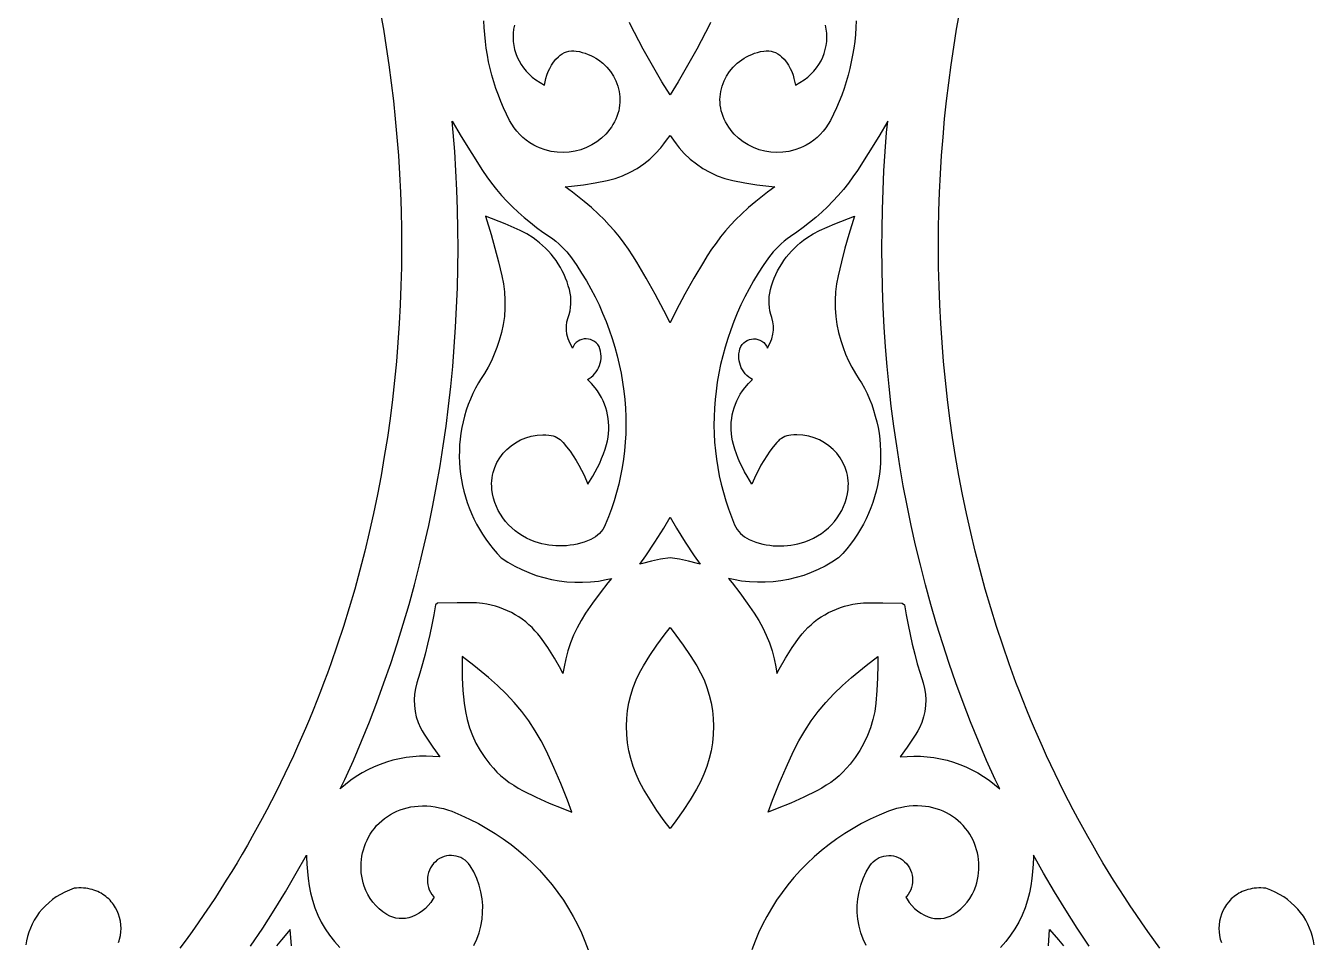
# Model space of a CAD drawing. Extents: x 3770 to 4770, y -395 to 1605.
# Drawn here: x 4212.8 to 4326.8, y 308.1 to 389.2 of the extents above; entities that cross this region are included whole.
import ezdxf

# ---------------------------------------------------------------- set-up
doc = ezdxf.new("R2010")
doc.units = 0
doc.layers.add('LAYER_1', color=18, linetype='CONTINUOUS')
doc.layers.add('LAYER_2', color=5, linetype='CONTINUOUS')

msp = doc.modelspace()

# ---------------------------------------------------------------- linework, layer by layer
at = {"layer": 'LAYER_1'}
for points in [[(4256.01, 389.25), (4255.94, 388.89), (4255.9, 388.53), (4255.89, 388.17), (4255.91, 387.81), (4255.96, 387.45), (4256.03, 387.1), (4256.14, 386.75), (4256.26, 386.42), (4256.42, 386.09), (4256.6, 385.77), (4256.81, 385.47), (4257.05, 385.18), (4257.31, 384.91), (4257.59, 384.65), (4257.91, 384.41), (4258.68, 383.92), (4258.8, 384.53), (4258.89, 384.83), (4259, 385.13), (4259.14, 385.42), (4259.3, 385.7), (4259.48, 385.97), (4259.68, 386.22), (4259.91, 386.45), (4260.07, 386.59), (4260.25, 386.71), (4260.43, 386.81), (4260.63, 386.88), (4260.84, 386.94), (4261.05, 386.97), (4261.27, 386.97), (4261.49, 386.95), (4261.76, 386.9), (4262.02, 386.83), (4262.28, 386.76), (4262.53, 386.66), (4262.77, 386.56), (4263.01, 386.45), (4263.23, 386.32), (4263.44, 386.18), (4263.84, 385.87), (4264.2, 385.53), (4264.51, 385.15), (4264.78, 384.74), (4265, 384.31), (4265.17, 383.85), (4265.28, 383.38), (4265.34, 382.9), (4265.35, 382.65), (4265.35, 382.41), (4265.32, 382.16), (4265.29, 381.91), (4265.24, 381.66), (4265.17, 381.42), (4265.08, 381.17), (4264.98, 380.92), (4264.86, 380.68), (4264.73, 380.44), (4264.59, 380.21), (4264.43, 380), (4264.27, 379.79), (4264.1, 379.59), (4263.72, 379.23), (4263.3, 378.91), (4262.86, 378.64), (4262.39, 378.41), (4261.9, 378.22), (4261.39, 378.09), (4260.87, 378.01), (4260.34, 377.97), (4259.8, 377.99), (4259.27, 378.07), (4258.74, 378.2), (4258.22, 378.39), (4257.97, 378.5), (4257.72, 378.63), (4257.38, 378.83), (4257.06, 379.06), (4256.76, 379.3), (4256.48, 379.57), (4256.22, 379.85), (4255.99, 380.15), (4255.77, 380.47), (4255.58, 380.81), (4255.31, 381.36), (4255.05, 381.92), (4254.81, 382.49), (4254.59, 383.06), (4254.38, 383.64), (4254.19, 384.23), (4254.02, 384.81), (4253.87, 385.41), (4253.73, 386), (4253.62, 386.6), (4253.52, 387.21), (4253.44, 387.81), (4253.38, 388.42), (4253.33, 389.03), (4253.31, 389.64)], [(4273.35, 389.49), (4273.15, 389.03), (4272.93, 388.58), (4272.15, 387.11), (4271.34, 385.66), (4270.49, 384.22), (4269.78, 383.07), (4269.06, 384.22), (4268.22, 385.66), (4267.4, 387.11), (4266.63, 388.58), (4266.41, 389.03), (4266.2, 389.49)], [(4286.25, 389.64), (4286.23, 389.03), (4286.18, 388.42), (4286.12, 387.81), (4286.04, 387.21), (4285.94, 386.6), (4285.82, 386), (4285.69, 385.41), (4285.53, 384.81), (4285.36, 384.23), (4285.18, 383.64), (4284.97, 383.06), (4284.75, 382.49), (4284.51, 381.92), (4284.25, 381.36), (4283.97, 380.81), (4283.78, 380.47), (4283.57, 380.15), (4283.34, 379.85), (4283.08, 379.57), (4282.8, 379.3), (4282.5, 379.06), (4282.18, 378.83), (4281.84, 378.63), (4281.59, 378.5), (4281.34, 378.39), (4280.81, 378.2), (4280.29, 378.07), (4279.75, 377.99), (4279.22, 377.97), (4278.69, 378.01), (4278.17, 378.09), (4277.66, 378.22), (4277.17, 378.41), (4276.7, 378.64), (4276.26, 378.91), (4275.84, 379.23), (4275.46, 379.59), (4275.29, 379.79), (4275.12, 380), (4274.97, 380.21), (4274.83, 380.44), (4274.69, 380.68), (4274.58, 380.92), (4274.47, 381.17), (4274.39, 381.42), (4274.32, 381.66), (4274.27, 381.91), (4274.23, 382.16), (4274.21, 382.41), (4274.2, 382.65), (4274.21, 382.9), (4274.27, 383.38), (4274.39, 383.85), (4274.56, 384.31), (4274.78, 384.74), (4275.04, 385.15), (4275.36, 385.53), (4275.72, 385.87), (4276.12, 386.18), (4276.33, 386.32), (4276.55, 386.45), (4276.78, 386.56), (4277.02, 386.66), (4277.27, 386.76), (4277.53, 386.83), (4277.8, 386.9), (4278.07, 386.95), (4278.29, 386.97), (4278.51, 386.97), (4278.72, 386.94), (4278.92, 386.88), (4279.12, 386.81), (4279.31, 386.71), (4279.49, 386.59), (4279.65, 386.45), (4279.87, 386.22), (4280.08, 385.97), (4280.26, 385.7), (4280.42, 385.42), (4280.55, 385.13), (4280.67, 384.83), (4280.75, 384.53), (4280.88, 383.92), (4281.65, 384.41), (4281.96, 384.65), (4282.25, 384.91), (4282.51, 385.18), (4282.74, 385.47), (4282.95, 385.77), (4283.14, 386.09), (4283.29, 386.42), (4283.42, 386.75), (4283.52, 387.1), (4283.6, 387.45), (4283.65, 387.81), (4283.66, 388.17), (4283.65, 388.53), (4283.61, 388.89), (4283.54, 389.25)], [(4252.42, 307.79), (4252.68, 308.35), (4252.89, 308.92), (4253.04, 309.51), (4253.15, 310.11), (4253.2, 310.72), (4253.21, 311.32), (4253.16, 311.93), (4253.05, 312.54), (4252.89, 313.13), (4252.68, 313.72), (4252.41, 314.3), (4252.09, 314.85), (4251.96, 315.04), (4251.81, 315.2), (4251.64, 315.35), (4251.46, 315.47), (4251.27, 315.57), (4251.06, 315.65), (4250.86, 315.71), (4250.64, 315.74), (4250.43, 315.76), (4250.21, 315.75), (4250, 315.72), (4249.79, 315.66), (4249.58, 315.59), (4249.38, 315.48), (4249.19, 315.36), (4249.02, 315.21), (4248.85, 315.04), (4248.71, 314.85), (4248.59, 314.66), (4248.49, 314.45), (4248.41, 314.24), (4248.35, 314.03), (4248.32, 313.81), (4248.31, 313.59), (4248.32, 313.37), (4248.35, 313.15), (4248.41, 312.93), (4248.48, 312.72), (4248.58, 312.52), (4248.7, 312.32), (4248.84, 312.13), (4248.9, 312.07), (4248.8, 311.88), (4248.61, 311.59), (4248.39, 311.33), (4248.14, 311.08), (4247.87, 310.86), (4247.58, 310.66), (4247.27, 310.48), (4246.94, 310.34), (4246.66, 310.25), (4246.38, 310.19), (4246.09, 310.17), (4245.81, 310.18), (4245.52, 310.22), (4245.25, 310.3), (4244.98, 310.4), (4244.73, 310.54), (4244.38, 310.77), (4244.05, 311.03), (4243.76, 311.32), (4243.49, 311.63), (4243.25, 311.95), (4243.04, 312.3), (4242.86, 312.67), (4242.71, 313.05), (4242.63, 313.34), (4242.56, 313.63), (4242.5, 313.92), (4242.46, 314.22), (4242.44, 314.51), (4242.44, 314.81), (4242.45, 315.11), (4242.47, 315.4), (4242.52, 315.69), (4242.57, 315.98), (4242.65, 316.27), (4242.74, 316.55), (4242.84, 316.83), (4242.97, 317.11), (4243.1, 317.38), (4243.25, 317.64), (4243.43, 317.91), (4243.62, 318.16), (4243.82, 318.4), (4244.04, 318.63), (4244.28, 318.84), (4244.52, 319.04), (4244.78, 319.22), (4245.05, 319.39), (4245.32, 319.54), (4245.61, 319.68), (4245.91, 319.8), (4246.21, 319.9), (4246.53, 319.99), (4246.84, 320.06), (4247.17, 320.1), (4247.5, 320.13), (4247.88, 320.15), (4248.25, 320.14), (4248.63, 320.11), (4249, 320.06), (4249.37, 319.99), (4249.74, 319.91), (4250.1, 319.8), (4250.46, 319.67), (4251.26, 319.34), (4252.05, 318.97), (4252.82, 318.58), (4253.58, 318.16), (4254.31, 317.71), (4255.02, 317.23), (4255.71, 316.72), (4256.38, 316.19), (4257.02, 315.63), (4257.64, 315.05), (4258.24, 314.45), (4258.8, 313.82), (4259.35, 313.17), (4259.86, 312.49), (4260.35, 311.8), (4260.8, 311.08), (4261.22, 310.37), (4261.59, 309.65), (4261.94, 308.92), (4262.25, 308.17), (4262.53, 307.41)], [(4287.14, 307.79), (4286.88, 308.35), (4286.67, 308.92), (4286.51, 309.51), (4286.41, 310.11), (4286.35, 310.72), (4286.35, 311.32), (4286.4, 311.93), (4286.51, 312.54), (4286.66, 313.13), (4286.88, 313.72), (4287.14, 314.3), (4287.46, 314.85), (4287.6, 315.04), (4287.75, 315.2), (4287.92, 315.35), (4288.1, 315.47), (4288.29, 315.57), (4288.49, 315.65), (4288.7, 315.71), (4288.91, 315.74), (4289.13, 315.76), (4289.34, 315.75), (4289.56, 315.72), (4289.77, 315.66), (4289.98, 315.59), (4290.17, 315.48), (4290.36, 315.36), (4290.54, 315.21), (4290.7, 315.04), (4290.85, 314.85), (4290.97, 314.66), (4291.07, 314.45), (4291.15, 314.24), (4291.2, 314.03), (4291.24, 313.81), (4291.25, 313.59), (4291.24, 313.37), (4291.21, 313.15), (4291.15, 312.93), (4291.08, 312.72), (4290.98, 312.52), (4290.86, 312.32), (4290.71, 312.13), (4290.66, 312.07), (4290.76, 311.88), (4290.95, 311.59), (4291.17, 311.33), (4291.41, 311.08), (4291.68, 310.86), (4291.98, 310.66), (4292.29, 310.48), (4292.62, 310.34), (4292.89, 310.25), (4293.18, 310.19), (4293.46, 310.17), (4293.75, 310.18), (4294.03, 310.22), (4294.31, 310.3), (4294.58, 310.4), (4294.83, 310.54), (4295.18, 310.77), (4295.5, 311.03), (4295.8, 311.32), (4296.07, 311.63), (4296.31, 311.95), (4296.52, 312.3), (4296.7, 312.67), (4296.84, 313.05), (4296.93, 313.34), (4297, 313.63), (4297.06, 313.92), (4297.09, 314.22), (4297.11, 314.51), (4297.12, 314.81), (4297.11, 315.11), (4297.08, 315.4), (4297.04, 315.69), (4296.98, 315.98), (4296.91, 316.27), (4296.82, 316.55), (4296.71, 316.83), (4296.59, 317.11), (4296.45, 317.38), (4296.3, 317.64), (4296.13, 317.91), (4295.94, 318.16), (4295.73, 318.4), (4295.51, 318.63), (4295.28, 318.84), (4295.04, 319.04), (4294.78, 319.22), (4294.51, 319.39), (4294.23, 319.54), (4293.94, 319.68), (4293.65, 319.8), (4293.34, 319.9), (4293.03, 319.99), (4292.71, 320.06), (4292.39, 320.1), (4292.06, 320.13), (4291.68, 320.15), (4291.3, 320.14), (4290.93, 320.11), (4290.55, 320.06), (4290.18, 319.99), (4289.82, 319.91), (4289.46, 319.8), (4289.1, 319.67), (4288.29, 319.34), (4287.5, 318.97), (4286.73, 318.58), (4285.98, 318.16), (4285.25, 317.71), (4284.54, 317.23), (4283.85, 316.72), (4283.18, 316.19), (4282.54, 315.63), (4281.92, 315.05), (4281.32, 314.45), (4280.75, 313.82), (4280.21, 313.17), (4279.7, 312.49), (4279.21, 311.8), (4278.75, 311.08), (4278.34, 310.37), (4277.96, 309.65), (4277.62, 308.92), (4277.31, 308.17), (4277.03, 307.41)], [(4232.67, 307.73), (4233.74, 309.32), (4234.76, 310.93), (4235.75, 312.55), (4236.71, 314.18), (4237.62, 315.79), (4237.62, 315.62), (4237.64, 314.98), (4237.69, 314.35), (4237.76, 313.71), (4237.86, 313.08), (4237.98, 312.45), (4238.15, 311.79), (4238.36, 311.13), (4238.62, 310.49), (4238.92, 309.87), (4239.26, 309.27), (4239.65, 308.7), (4240.08, 308.15), (4240.55, 307.63)], [(4306.88, 307.73), (4305.82, 309.32), (4304.79, 310.93), (4303.8, 312.55), (4302.84, 314.18), (4301.94, 315.79), (4301.94, 315.62), (4301.91, 314.98), (4301.86, 314.35), (4301.79, 313.71), (4301.7, 313.08), (4301.58, 312.45), (4301.41, 311.79), (4301.2, 311.13), (4300.94, 310.49), (4300.64, 309.87), (4300.29, 309.27), (4299.91, 308.7), (4299.48, 308.15), (4299.01, 307.63)], [(4236.28, 307.76), (4236.18, 309.22), (4235.41, 308.3), (4234.96, 307.75)], [(4303.28, 307.76), (4303.37, 309.22), (4304.15, 308.3), (4304.6, 307.75)]]:
    msp.add_lwpolyline(points, dxfattribs=at)
for points in [[(4252.83, 357.6, 0.335304), (4254.85, 342.1), (4255.44, 341.71), (4256.04, 341.37), (4256.66, 341.06), (4257.29, 340.79), (4257.94, 340.55), (4258.61, 340.35), (4259.28, 340.19), (4259.96, 340.07), (4260.65, 339.99), (4261.35, 339.95), (4262.05, 339.94), (4262.74, 339.98), (4263.44, 340.05), (4264.14, 340.17), (4264.59, 340.27), (4264.27, 339.88), (4263.59, 339), (4262.93, 338.1), (4262.31, 337.19), (4261.92, 336.56), (4261.56, 335.91), (4261.25, 335.25), (4260.98, 334.57), (4260.74, 333.88), (4260.55, 333.17), (4260.4, 332.46), (4260.31, 331.86), (4260.11, 332.26), (4259.56, 333.22), (4258.96, 334.16), (4258.31, 335.07), (4258.08, 335.37), (4257.83, 335.65), (4257.57, 335.93), (4257.29, 336.18), (4257.01, 336.43), (4256.71, 336.66), (4256.4, 336.87), (4256.07, 337.07), (4255.74, 337.25), (4255.4, 337.42), (4255.05, 337.57), (4254.69, 337.71), (4254.33, 337.82), (4253.96, 337.92), (4253.58, 338.01), (4253.19, 338.07), (4252.92, 338.1), (4252.66, 338.11), (4250.94, 338.11), (4249.22, 338.09), (4249.03, 337.93), (4248.87, 337.05), (4248.71, 336.18), (4248.53, 335.31), (4248.33, 334.45), (4248.12, 333.59), (4247.89, 332.73), (4247.64, 331.88), (4247.38, 331.03), (4247.25, 330.53), (4247.17, 330.03), (4247.14, 329.52), (4247.16, 329.02), (4247.22, 328.51), (4247.33, 328.02), (4247.49, 327.53), (4247.7, 327.06), (4247.85, 326.78), (4248.02, 326.51), (4248.8, 325.35), (4249.4, 324.48, 0.217067), (4240.6, 321.65), (4241, 322.49), (4241.76, 324.18), (4242.48, 325.89), (4243.18, 327.59), (4243.84, 329.31), (4244.47, 331.03), (4245.07, 332.76), (4245.64, 334.49), (4246.18, 336.23), (4246.69, 337.97), (4247.17, 339.72), (4247.62, 341.47), (4248.04, 343.22), (4248.43, 344.97), (4248.79, 346.73), (4249.13, 348.48), (4249.43, 350.24), (4249.71, 352), (4249.96, 353.76), (4250.19, 355.51), (4250.38, 357.27), (4250.55, 359.02), (4250.69, 360.77), (4250.81, 362.52), (4250.9, 364.27), (4250.97, 366.01), (4251.01, 367.75), (4251.02, 369.48), (4251.01, 371.2), (4250.98, 372.93), (4250.92, 374.64), (4250.84, 376.35), (4250.73, 378.05), (4250.6, 379.74), (4250.51, 380.75), (4251.3, 379.4), (4252.23, 377.88), (4253.19, 376.38), (4253.58, 375.81), (4253.99, 375.25), (4254.43, 374.71), (4254.88, 374.18), (4255.35, 373.67), (4255.84, 373.18), (4256.35, 372.7), (4256.88, 372.23), (4257.42, 371.79), (4257.98, 371.35), (4258.54, 370.93), (4259.12, 370.53), (4259.4, 370.33), (4259.67, 370.12), (4259.93, 369.9), (4260.18, 369.66), (4260.42, 369.42), (4260.65, 369.17), (4260.86, 368.91), (4261.06, 368.64), (4261.52, 367.97), (4261.96, 367.29), (4262.38, 366.61), (4262.77, 365.91), (4263.15, 365.2), (4263.5, 364.48), (4263.82, 363.75), (4264.13, 363.01), (4264.41, 362.27), (4264.66, 361.51), (4264.9, 360.75), (4265.11, 359.98), (4265.29, 359.21), (4265.45, 358.43), (4265.59, 357.64), (4265.7, 356.85), (4265.78, 356.1), (4265.84, 355.35), (4265.87, 354.59), (4265.88, 353.84), (4265.86, 353.09), (4265.82, 352.33), (4265.75, 351.58), (4265.66, 350.84), (4265.55, 350.09), (4265.41, 349.35), (4265.24, 348.62), (4265.05, 347.88), (4264.84, 347.16), (4264.6, 346.44), (4264.34, 345.72), (4264.05, 345.02), (4263.95, 344.81), (4263.83, 344.61), (4263.69, 344.43), (4263.54, 344.25), (4263.37, 344.1), (4263.18, 343.96), (4262.98, 343.83), (4262.76, 343.72), (4262.47, 343.6), (4262.17, 343.49), (4261.87, 343.4), (4261.57, 343.32), (4261.26, 343.26), (4260.95, 343.21), (4260.63, 343.17), (4260.32, 343.15), (4260.01, 343.15), (4259.69, 343.16), (4259.38, 343.18), (4259.07, 343.22), (4258.75, 343.27), (4258.45, 343.34), (4258.14, 343.42), (4257.84, 343.52), (4257.45, 343.67), (4257.08, 343.84), (4256.72, 344.04), (4256.39, 344.25), (4256.07, 344.49), (4255.77, 344.75), (4255.49, 345.03), (4255.23, 345.32), (4254.99, 345.63), (4254.78, 345.96), (4254.58, 346.3), (4254.42, 346.65), (4254.28, 347.01), (4254.16, 347.39), (4254.08, 347.77), (4254.02, 348.16), (4254, 348.42), (4253.99, 348.67), (4254, 348.92), (4254.03, 349.17), (4254.07, 349.41), (4254.12, 349.65), (4254.27, 350.11), (4254.47, 350.55), (4254.71, 350.96), (4255.01, 351.35), (4255.34, 351.7), (4255.71, 352.02), (4256.11, 352.29), (4256.55, 352.53), (4257.01, 352.72), (4257.5, 352.86), (4258.01, 352.95), (4258.54, 352.98), (4258.8, 352.98), (4259.07, 352.96), (4259.26, 352.93), (4259.43, 352.89), (4259.61, 352.83), (4259.77, 352.75), (4259.92, 352.66), (4260.07, 352.56), (4260.2, 352.44), (4260.33, 352.31), (4260.63, 351.92), (4260.93, 351.53), (4261.21, 351.13), (4261.47, 350.71), (4261.72, 350.29), (4261.95, 349.86), (4262.17, 349.42), (4262.52, 348.62), (4262.95, 349.32), (4263.17, 349.7), (4263.37, 350.09), (4263.56, 350.49), (4263.73, 350.89), (4263.89, 351.3), (4264.03, 351.71), (4264.16, 352.13), (4264.24, 352.46), (4264.3, 352.79), (4264.34, 353.11), (4264.36, 353.44), (4264.36, 353.77), (4264.35, 354.1), (4264.31, 354.43), (4264.26, 354.75), (4264.18, 355.07), (4264.09, 355.38), (4263.98, 355.69), (4263.86, 356), (4263.71, 356.3), (4263.55, 356.59), (4263.36, 356.87), (4263.16, 357.15), (4262.84, 357.52), (4262.48, 357.88), (4262.63, 357.97), (4262.8, 358.1), (4262.97, 358.24), (4263.11, 358.4), (4263.24, 358.57), (4263.36, 358.75), (4263.46, 358.93), (4263.54, 359.13), (4263.6, 359.33), (4263.65, 359.54), (4263.68, 359.75), (4263.68, 359.96), (4263.67, 360.17), (4263.63, 360.39), (4263.58, 360.61), (4263.5, 360.8), (4263.39, 360.98), (4263.25, 361.13), (4263.1, 361.25), (4262.93, 361.35), (4262.75, 361.42), (4262.56, 361.46), (4262.37, 361.48), (4262.18, 361.47), (4261.99, 361.43), (4261.81, 361.36), (4261.64, 361.27), (4261.48, 361.15), (4261.34, 361.01), (4261.23, 360.84), (4261.15, 360.67), (4261.14, 360.69), (4260.93, 361.07), (4260.77, 361.47), (4260.66, 361.89), (4260.61, 362.26), (4260.61, 362.62), (4260.66, 362.99), (4260.77, 363.36), (4260.86, 363.65), (4260.93, 363.96), (4260.98, 364.27), (4261, 364.59), (4261.01, 364.9), (4260.99, 365.22), (4260.94, 365.53), (4260.88, 365.84), (4260.78, 366.18), (4260.67, 366.52), (4260.54, 366.85), (4260.4, 367.18), (4260.25, 367.5), (4260.08, 367.81), (4259.89, 368.11), (4259.7, 368.41), (4259.48, 368.7), (4259.26, 368.98), (4259.02, 369.24), (4258.77, 369.5), (4258.51, 369.75), (4258.24, 369.99), (4257.95, 370.22), (4257.66, 370.43), (4257.11, 370.78), (4256.53, 371.08), (4255.19, 371.66), (4253.46, 372.34), (4253.95, 370.73), (4254.29, 369.51), (4254.61, 368.29), (4254.9, 367.07), (4255.04, 366.35), (4255.13, 365.63), (4255.17, 364.91), (4255.17, 364.19), (4255.12, 363.47), (4255.01, 362.75), (4254.87, 362.04), (4254.67, 361.34), (4254.46, 360.73), (4254.23, 360.14), (4253.97, 359.55), (4253.68, 358.97), (4253.36, 358.41), (4253.02, 357.87)], [(4286.72, 357.6, -0.335304), (4284.7, 342.1), (4284.11, 341.71), (4283.51, 341.37), (4282.89, 341.06), (4282.26, 340.79), (4281.61, 340.55), (4280.94, 340.35), (4280.27, 340.19), (4279.59, 340.07), (4278.9, 339.99), (4278.2, 339.95), (4277.51, 339.94), (4276.81, 339.98), (4276.11, 340.05), (4275.41, 340.17), (4274.96, 340.27), (4275.29, 339.88), (4275.96, 339), (4276.62, 338.1), (4277.24, 337.19), (4277.63, 336.56), (4277.99, 335.91), (4278.3, 335.25), (4278.58, 334.57), (4278.81, 333.88), (4279, 333.17), (4279.15, 332.46), (4279.24, 331.86), (4279.44, 332.26), (4279.99, 333.22), (4280.59, 334.16), (4281.24, 335.07), (4281.47, 335.37), (4281.72, 335.65), (4281.98, 335.93), (4282.26, 336.18), (4282.54, 336.43), (4282.84, 336.66), (4283.15, 336.87), (4283.48, 337.07), (4283.81, 337.25), (4284.15, 337.42), (4284.5, 337.57), (4284.86, 337.71), (4285.22, 337.82), (4285.59, 337.92), (4285.97, 338.01), (4286.36, 338.07), (4286.63, 338.1), (4286.9, 338.11), (4288.61, 338.11), (4290.33, 338.09), (4290.52, 337.93), (4290.68, 337.05), (4290.84, 336.18), (4291.02, 335.31), (4291.22, 334.45), (4291.44, 333.59), (4291.66, 332.73), (4291.91, 331.88), (4292.17, 331.03), (4292.3, 330.53), (4292.38, 330.03), (4292.41, 329.52), (4292.4, 329.02), (4292.33, 328.51), (4292.22, 328.02), (4292.06, 327.53), (4291.85, 327.06), (4291.7, 326.78), (4291.54, 326.51), (4290.75, 325.35), (4290.15, 324.48, -0.217067), (4298.95, 321.65), (4298.55, 322.49), (4297.79, 324.18), (4297.07, 325.89), (4296.37, 327.59), (4295.71, 329.31), (4295.08, 331.03), (4294.48, 332.76), (4293.91, 334.49), (4293.37, 336.23), (4292.86, 337.97), (4292.38, 339.72), (4291.93, 341.47), (4291.51, 343.22), (4291.12, 344.97), (4290.76, 346.73), (4290.42, 348.48), (4290.12, 350.24), (4289.84, 352), (4289.59, 353.76), (4289.36, 355.51), (4289.17, 357.27), (4289, 359.02), (4288.86, 360.77), (4288.74, 362.52), (4288.65, 364.27), (4288.58, 366.01), (4288.54, 367.75), (4288.53, 369.48), (4288.54, 371.2), (4288.57, 372.93), (4288.63, 374.64), (4288.71, 376.35), (4288.82, 378.05), (4288.95, 379.74), (4289.04, 380.75), (4288.25, 379.4), (4287.32, 377.88), (4286.36, 376.38), (4285.97, 375.81), (4285.56, 375.25), (4285.12, 374.71), (4284.67, 374.18), (4284.2, 373.67), (4283.71, 373.18), (4283.2, 372.7), (4282.67, 372.23), (4282.13, 371.79), (4281.57, 371.35), (4281.01, 370.93), (4280.43, 370.53), (4280.15, 370.33), (4279.88, 370.12), (4279.62, 369.9), (4279.37, 369.66), (4279.13, 369.42), (4278.91, 369.17), (4278.69, 368.91), (4278.49, 368.64), (4278.03, 367.97), (4277.59, 367.29), (4277.17, 366.61), (4276.78, 365.91), (4276.41, 365.2), (4276.06, 364.48), (4275.73, 363.75), (4275.43, 363.01), (4275.15, 362.27), (4274.89, 361.51), (4274.65, 360.75), (4274.45, 359.98), (4274.26, 359.21), (4274.1, 358.43), (4273.96, 357.64), (4273.85, 356.85), (4273.77, 356.1), (4273.71, 355.35), (4273.68, 354.59), (4273.67, 353.84), (4273.69, 353.09), (4273.73, 352.33), (4273.8, 351.58), (4273.89, 350.84), (4274, 350.09), (4274.14, 349.35), (4274.31, 348.62), (4274.5, 347.88), (4274.71, 347.16), (4274.95, 346.44), (4275.21, 345.72), (4275.5, 345.02), (4275.6, 344.81), (4275.72, 344.61), (4275.86, 344.43), (4276.01, 344.25), (4276.18, 344.1), (4276.37, 343.96), (4276.57, 343.83), (4276.79, 343.72), (4277.08, 343.6), (4277.38, 343.49), (4277.68, 343.4), (4277.98, 343.32), (4278.29, 343.26), (4278.6, 343.21), (4278.92, 343.17), (4279.23, 343.15), (4279.54, 343.15), (4279.86, 343.16), (4280.17, 343.18), (4280.48, 343.22), (4280.8, 343.27), (4281.1, 343.34), (4281.41, 343.42), (4281.71, 343.52), (4282.1, 343.67), (4282.47, 343.84), (4282.83, 344.04), (4283.17, 344.25), (4283.48, 344.49), (4283.79, 344.75), (4284.07, 345.03), (4284.32, 345.32), (4284.56, 345.63), (4284.78, 345.96), (4284.97, 346.3), (4285.13, 346.65), (4285.27, 347.01), (4285.39, 347.39), (4285.47, 347.77), (4285.53, 348.16), (4285.55, 348.42), (4285.56, 348.67), (4285.55, 348.92), (4285.52, 349.17), (4285.48, 349.41), (4285.43, 349.65), (4285.28, 350.11), (4285.08, 350.55), (4284.84, 350.96), (4284.55, 351.35), (4284.21, 351.7), (4283.84, 352.02), (4283.44, 352.29), (4283, 352.53), (4282.54, 352.72), (4282.05, 352.86), (4281.54, 352.95), (4281.01, 352.98), (4280.75, 352.98), (4280.48, 352.96), (4280.29, 352.93), (4280.12, 352.89), (4279.95, 352.83), (4279.78, 352.75), (4279.63, 352.66), (4279.48, 352.56), (4279.35, 352.44), (4279.23, 352.31), (4278.92, 351.92), (4278.62, 351.53), (4278.34, 351.13), (4278.08, 350.71), (4277.83, 350.29), (4277.6, 349.86), (4277.38, 349.42), (4277.03, 348.62), (4276.6, 349.32), (4276.38, 349.7), (4276.18, 350.09), (4275.99, 350.49), (4275.82, 350.89), (4275.66, 351.3), (4275.52, 351.71), (4275.4, 352.13), (4275.31, 352.46), (4275.25, 352.79), (4275.21, 353.11), (4275.19, 353.44), (4275.19, 353.77), (4275.2, 354.1), (4275.24, 354.43), (4275.29, 354.75), (4275.37, 355.07), (4275.46, 355.38), (4275.57, 355.69), (4275.7, 356), (4275.84, 356.3), (4276, 356.59), (4276.19, 356.87), (4276.39, 357.15), (4276.71, 357.52), (4277.07, 357.88), (4276.92, 357.97), (4276.75, 358.1), (4276.59, 358.24), (4276.44, 358.4), (4276.31, 358.57), (4276.19, 358.75), (4276.09, 358.93), (4276.01, 359.13), (4275.95, 359.33), (4275.9, 359.54), (4275.88, 359.75), (4275.87, 359.96), (4275.88, 360.17), (4275.92, 360.39), (4275.97, 360.61), (4276.05, 360.8), (4276.16, 360.98), (4276.3, 361.13), (4276.45, 361.25), (4276.62, 361.35), (4276.8, 361.42), (4276.99, 361.46), (4277.18, 361.48), (4277.37, 361.47), (4277.56, 361.43), (4277.74, 361.36), (4277.91, 361.27), (4278.07, 361.15), (4278.21, 361.01), (4278.32, 360.84), (4278.4, 360.67), (4278.41, 360.69), (4278.62, 361.07), (4278.78, 361.47), (4278.89, 361.89), (4278.94, 362.26), (4278.94, 362.62), (4278.89, 362.99), (4278.78, 363.36), (4278.69, 363.65), (4278.62, 363.96), (4278.57, 364.27), (4278.55, 364.59), (4278.54, 364.9), (4278.56, 365.22), (4278.61, 365.53), (4278.67, 365.84), (4278.77, 366.18), (4278.88, 366.52), (4279.01, 366.85), (4279.15, 367.18), (4279.3, 367.5), (4279.47, 367.81), (4279.66, 368.11), (4279.86, 368.41), (4280.07, 368.7), (4280.29, 368.98), (4280.53, 369.24), (4280.78, 369.5), (4281.04, 369.75), (4281.31, 369.99), (4281.6, 370.22), (4281.89, 370.43), (4282.44, 370.78), (4283.02, 371.08), (4284.36, 371.66), (4286.09, 372.34), (4285.6, 370.73), (4285.26, 369.51), (4284.94, 368.29), (4284.65, 367.07), (4284.51, 366.35), (4284.42, 365.63), (4284.38, 364.91), (4284.38, 364.19), (4284.44, 363.47), (4284.54, 362.75), (4284.68, 362.04), (4284.88, 361.34), (4285.09, 360.73), (4285.32, 360.14), (4285.58, 359.55), (4285.87, 358.97), (4286.19, 358.41), (4286.53, 357.87)]]:
    msp.add_lwpolyline(points, format="xyb", close=True, dxfattribs=at)
for points in [[(4269.78, 362.89), (4269.78, 362.89), (4269.23, 363.99), (4268.46, 365.43), (4267.66, 366.86), (4266.83, 368.27), (4266.48, 368.84), (4266.1, 369.41), (4265.71, 369.96), (4265.3, 370.5), (4264.86, 371.03), (4264.41, 371.54), (4263.95, 372.04), (4263.46, 372.53), (4262.84, 373.1), (4262.19, 373.65), (4261.15, 374.46), (4260.51, 374.93), (4261.05, 374.98), (4262.11, 375.11), (4263.17, 375.28), (4264.22, 375.5), (4264.92, 375.68), (4265.59, 375.92), (4266.24, 376.22), (4266.86, 376.56), (4267.45, 376.96), (4268, 377.39), (4268.51, 377.88), (4268.98, 378.4), (4269.24, 378.73), (4269.47, 379.06), (4269.78, 379.49), (4270.08, 379.06), (4270.32, 378.73), (4270.58, 378.4), (4271.04, 377.88), (4271.56, 377.39), (4272.11, 376.96), (4272.69, 376.56), (4273.31, 376.22), (4273.96, 375.92), (4274.64, 375.68), (4275.33, 375.5), (4276.39, 375.28), (4277.45, 375.11), (4278.51, 374.98), (4279.05, 374.93), (4278.41, 374.46), (4277.37, 373.65), (4276.72, 373.1), (4276.1, 372.53), (4275.61, 372.04), (4275.14, 371.54), (4274.69, 371.03), (4274.26, 370.5), (4273.85, 369.96), (4273.45, 369.41), (4273.08, 368.84), (4272.73, 368.27), (4271.89, 366.86), (4271.09, 365.43), (4270.33, 363.99), (4269.78, 362.89)], [(4269.78, 342.11), (4268.94, 341.97), (4268.14, 341.8), (4267.34, 341.61), (4267.11, 341.55), (4267.63, 342.27), (4268.45, 343.49), (4269.22, 344.73), (4269.78, 345.69), (4270.34, 344.73), (4271.11, 343.49), (4271.93, 342.27), (4272.45, 341.55), (4272.22, 341.61), (4271.42, 341.8), (4270.62, 341.97)], [(4269.78, 318.14), (4269.26, 318.82), (4268.62, 319.74), (4268.01, 320.68), (4267.43, 321.64), (4267.08, 322.29), (4266.78, 322.95), (4266.52, 323.63), (4266.31, 324.33), (4266.14, 325.03), (4266.02, 325.74), (4265.95, 326.47), (4265.92, 327.19), (4265.95, 327.89), (4266.02, 328.59), (4266.14, 329.28), (4266.3, 329.96), (4266.51, 330.63), (4266.77, 331.29), (4267.07, 331.93), (4267.42, 332.55), (4268, 333.47), (4268.61, 334.38), (4269.26, 335.26), (4269.78, 335.93), (4270.3, 335.26), (4270.94, 334.38), (4271.56, 333.47), (4272.14, 332.55), (4272.49, 331.93), (4272.79, 331.29), (4273.04, 330.63), (4273.25, 329.96), (4273.42, 329.28), (4273.54, 328.59), (4273.61, 327.89), (4273.63, 327.19), (4273.61, 326.47), (4273.53, 325.74), (4273.41, 325.03), (4273.25, 324.33), (4273.04, 323.63), (4272.78, 322.95), (4272.48, 322.29), (4272.13, 321.64), (4271.55, 320.68), (4270.94, 319.74), (4270.3, 318.82)], [(4256.66, 328.5), (4255.99, 329.31), (4255.28, 330.08), (4254.52, 330.81), (4253.73, 331.51), (4252.41, 332.56), (4251.4, 333.36), (4251.38, 332.62), (4251.4, 331.49), (4251.46, 330.36), (4251.56, 329.24), (4251.67, 328.5), (4251.83, 327.78), (4252.04, 327.07), (4252.3, 326.38), (4252.61, 325.71), (4252.98, 325.06), (4253.38, 324.44), (4253.84, 323.84), (4254.15, 323.48), (4254.47, 323.14), (4254.82, 322.82), (4255.18, 322.52), (4255.55, 322.23), (4255.95, 321.97), (4256.35, 321.72), (4256.78, 321.49), (4257.93, 320.93), (4259.1, 320.4), (4260.29, 319.91), (4261.08, 319.6), (4260.7, 320.66), (4260.12, 322.12), (4259.51, 323.56), (4258.85, 324.98), (4258.38, 325.9), (4257.85, 326.8), (4257.28, 327.67)], [(4282.9, 328.5), (4283.57, 329.31), (4284.28, 330.08), (4285.03, 330.81), (4285.83, 331.51), (4287.15, 332.56), (4288.16, 333.36), (4288.17, 332.62), (4288.15, 331.49), (4288.09, 330.36), (4287.99, 329.24), (4287.89, 328.5), (4287.73, 327.78), (4287.52, 327.07), (4287.25, 326.38), (4286.94, 325.71), (4286.58, 325.06), (4286.17, 324.44), (4285.72, 323.84), (4285.41, 323.48), (4285.08, 323.14), (4284.74, 322.82), (4284.38, 322.52), (4284, 322.23), (4283.61, 321.97), (4283.2, 321.72), (4282.78, 321.49), (4281.63, 320.93), (4280.46, 320.4), (4279.27, 319.91), (4278.47, 319.6), (4278.86, 320.66), (4279.43, 322.12), (4280.05, 323.56), (4280.7, 324.98), (4281.18, 325.9), (4281.7, 326.8), (4282.28, 327.67)]]:
    msp.add_lwpolyline(points, close=True, dxfattribs=at)
at = {"layer": 'LAYER_2'}
for points in [[(4244.14, 390.44), (4244.42, 388.88), (4244.67, 387.31), (4244.9, 385.74), (4245.12, 384.15), (4245.31, 382.55), (4245.47, 380.95), (4245.62, 379.33), (4245.74, 377.71), (4245.85, 376.08), (4245.92, 374.44), (4245.98, 372.8), (4246.01, 371.15), (4246.02, 369.49), (4246.01, 367.83), (4245.97, 366.17), (4245.91, 364.5), (4245.82, 362.83), (4245.71, 361.15), (4245.57, 359.47), (4245.41, 357.79), (4245.22, 356.11), (4245.01, 354.43), (4244.77, 352.75), (4244.5, 351.07), (4244.21, 349.39), (4243.89, 347.71), (4243.54, 346.03), (4243.17, 344.35), (4242.77, 342.68), (4242.34, 341.01), (4241.88, 339.34), (4241.4, 337.68), (4240.88, 336.02), (4240.34, 334.36), (4239.76, 332.72), (4239.47, 331.9), (4239.16, 331.08), (4238.85, 330.26), (4238.53, 329.44), (4238.2, 328.63), (4237.87, 327.82), (4237.53, 327), (4237.18, 326.2), (4236.82, 325.39), (4236.45, 324.58), (4236.08, 323.78), (4235.7, 322.98), (4235.31, 322.18), (4234.92, 321.39), (4234.51, 320.6), (4234.1, 319.81), (4233.68, 319.02), (4233.26, 318.23), (4232.82, 317.45), (4232.38, 316.67), (4231.93, 315.89), (4231.47, 315.12), (4231, 314.35), (4230.52, 313.58), (4230.04, 312.81), (4229.55, 312.05), (4229.05, 311.29), (4228.54, 310.54), (4228.02, 309.79), (4227.5, 309.04), (4226.96, 308.29), (4226.42, 307.55)], [(4313.13, 307.55), (4312.59, 308.29), (4312.06, 309.04), (4311.53, 309.79), (4311.02, 310.54), (4310.51, 311.29), (4310.01, 312.05), (4309.52, 312.81), (4309.03, 313.58), (4308.56, 314.35), (4308.09, 315.12), (4307.63, 315.89), (4307.18, 316.67), (4306.74, 317.45), (4306.3, 318.23), (4305.87, 319.02), (4305.45, 319.81), (4305.04, 320.6), (4304.64, 321.39), (4304.24, 322.18), (4303.85, 322.98), (4303.47, 323.78), (4303.1, 324.58), (4302.74, 325.39), (4302.38, 326.2), (4302.03, 327), (4301.69, 327.82), (4301.35, 328.63), (4301.03, 329.44), (4300.71, 330.26), (4300.39, 331.08), (4299.79, 332.72), (4299.22, 334.36), (4298.68, 336.02), (4298.16, 337.68), (4297.68, 339.34), (4297.22, 341.01), (4296.79, 342.68), (4296.39, 344.35), (4296.01, 346.03), (4295.67, 347.71), (4295.35, 349.39), (4295.05, 351.07), (4294.79, 352.75), (4294.55, 354.43), (4294.34, 356.11), (4294.15, 357.79), (4293.99, 359.47), (4293.85, 361.15), (4293.74, 362.83), (4293.65, 364.5), (4293.59, 366.17), (4293.55, 367.83), (4293.53, 369.49), (4293.54, 371.15), (4293.58, 372.8), (4293.63, 374.44), (4293.71, 376.08), (4293.81, 377.71), (4293.94, 379.33), (4294.08, 380.95), (4294.25, 382.55), (4294.44, 384.15), (4294.65, 385.74), (4294.89, 387.31), (4295.14, 388.88), (4295.41, 390.44)], [(4220.99, 308.06), (4221.04, 308.21), (4221.08, 308.36), (4221.15, 308.67), (4221.19, 308.99), (4221.21, 309.31), (4221.19, 309.63), (4221.15, 309.94), (4221.08, 310.26), (4220.98, 310.56), (4220.86, 310.86), (4220.71, 311.14), (4220.54, 311.42), (4220.44, 311.55), (4220.34, 311.67), (4220.23, 311.79), (4220.11, 311.91), (4219.99, 312.02), (4219.86, 312.13), (4219.73, 312.23), (4219.59, 312.32), (4219.45, 312.41), (4219.3, 312.49), (4219.14, 312.57), (4218.98, 312.63), (4218.81, 312.7), (4218.64, 312.75), (4218.46, 312.79), (4218.28, 312.83), (4218.09, 312.86), (4217.89, 312.88), (4217.69, 312.89), (4217.48, 312.89), (4217.27, 312.88), (4217.06, 312.86), (4216.63, 312.7), (4216.22, 312.52), (4215.84, 312.32), (4215.47, 312.09), (4215.13, 311.85), (4214.81, 311.58), (4214.51, 311.31), (4214.23, 311.01), (4213.97, 310.7), (4213.74, 310.38), (4213.53, 310.04), (4213.34, 309.69), (4213.18, 309.34), (4213.04, 308.97), (4212.93, 308.6), (4212.84, 308.22), (4212.77, 307.84)], [(4326.78, 307.84), (4326.72, 308.22), (4326.63, 308.6), (4326.51, 308.97), (4326.37, 309.34), (4326.21, 309.69), (4326.03, 310.04), (4325.82, 310.38), (4325.58, 310.7), (4325.33, 311.01), (4325.05, 311.31), (4324.75, 311.58), (4324.43, 311.85), (4324.09, 312.09), (4323.72, 312.32), (4323.33, 312.52), (4322.93, 312.7), (4322.5, 312.86), (4322.28, 312.88), (4322.07, 312.89), (4321.87, 312.89), (4321.67, 312.88), (4321.47, 312.86), (4321.28, 312.83), (4321.1, 312.79), (4320.92, 312.75), (4320.75, 312.7), (4320.58, 312.63), (4320.42, 312.57), (4320.26, 312.49), (4320.11, 312.41), (4319.96, 312.32), (4319.82, 312.23), (4319.69, 312.13), (4319.56, 312.02), (4319.44, 311.91), (4319.33, 311.79), (4319.22, 311.67), (4319.02, 311.42), (4318.85, 311.14), (4318.7, 310.86), (4318.57, 310.56), (4318.48, 310.26), (4318.41, 309.94), (4318.36, 309.63), (4318.35, 309.31), (4318.36, 308.99), (4318.4, 308.67), (4318.47, 308.36), (4318.52, 308.21), (4318.57, 308.06)]]:
    msp.add_lwpolyline(points, dxfattribs=at)

doc.saveas('drawing.dxf')
